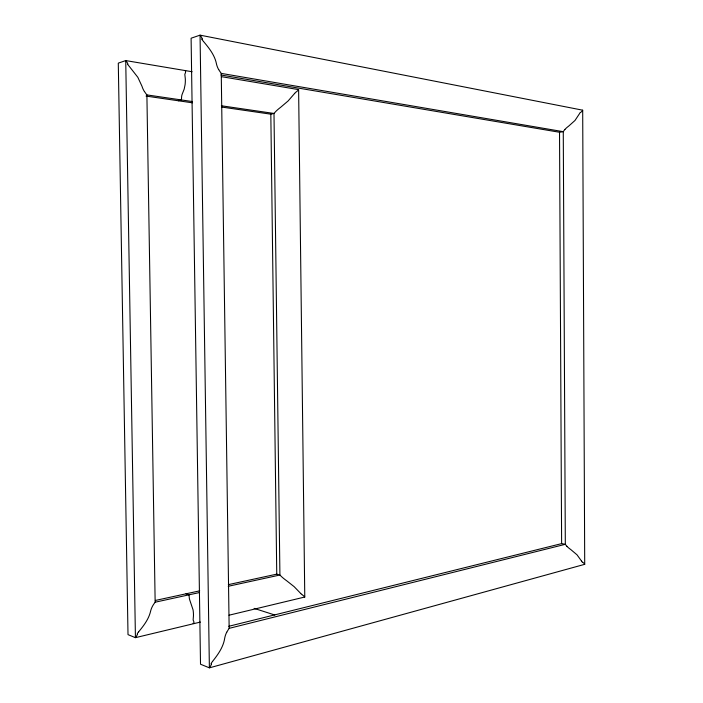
<?xml version="1.0" encoding="UTF-8"?>
<svg xmlns="http://www.w3.org/2000/svg" width="703" height="703" viewBox="0 0 703 703"><rect width="100%" height="100%" fill="white"/><g stroke="black" fill="none" stroke-linecap="round" stroke-linejoin="round"><path stroke-width="1.05" d="M211.278 663.948L211.357 663.491M294.654 93.42L288.098 100.968L280.602 107.331A15.651 4.895 -36.3 0 0 276.209 111.039A21.978 6.898 -36.2 0 0 274.003 113.455M212.587 661.365C217.983 654.572 223.387 647.024 224.696 638.245A19.245 11.143 -48.7 0 1 226.709 632.217M138.605 631.856C143.702 625.723 148.843 619.035 150.618 611.1A17.716 9.236 -48.1 0 1 152.771 605.696A24.869 13.032 -48.2 0 1 155.152 602.207L146.892 94.905A25.194 12.294 44.8 0 1 144.458 91.513M192.121 71.732L125.732 60.581L118.289 63.129L128.008 634.642L135.433 637.665L200.39 622.076M185.135 70.783L185.627 70.643L185.513 72.462A2.408 1.292 -83.9 0 1 185.32 73.121L184.924 74.026A0.984 0.527 -84 0 0 184.836 74.518L185.258 78.27A14.754 7.865 -84.3 0 1 185.346 80.318L185.328 81.504A19.579 10.404 -84.4 0 1 185.074 84.738L184.177 89.167L182.103 94.422A8.278 4.473 -84.6 0 0 181.638 96.408L181.418 99.94L178.36 100.766M584.711 564.324L209.415 667.85L200.513 664.221L191.102 38.217L200.056 35.15L582.69 110.186L584.711 564.324A5.316 2.047 28.7 0 0 582.884 562.382L582.523 562.215M226.797 632.217A27.022 15.747 -48.7 0 1 229.16 628.35L565.317 544.307A20 7.935 28.6 0 0 566.978 546.328M228.765 626.294L561.618 543.621L565.317 544.307L563.27 131.672A20.255 8.849 -30 0 1 564.922 129.484M229.037 615.204L304.777 597.023L298.617 89.615L221.366 76.645M221.498 107.023L270.822 114.176L273.994 113.455L279.917 575.019A21.696 5.782 34.2 0 0 282.202 577.233A15.448 4.104 34.2 0 0 286.587 580.696L294.135 586.654L300.779 593.517M155.143 602.207L199.599 592.524M228.229 586.284L279.917 575.019L276.754 574.149L228.308 584.65M155.319 600.459L199.714 590.845M220.9 74.984L559.526 132.261L563.27 131.672L221.252 73.393A27.364 14.912 44.9 0 1 218.756 69.632M146.892 94.905L192.218 101.522M221.375 105.775L273.994 113.455M146.048 96.083L192.376 102.805M254.126 608.367L274.82 615.011M185.952 593.824L189.002 594.826L189.327 598.288A8.155 4.359 80.6 0 0 189.836 600.248L193.061 609.87A19.271 10.123 80.4 0 1 193.404 613.025L193.466 614.176A14.526 7.645 80.4 0 1 193.439 616.171L193.14 619.782A0.967 0.51 80 0 0 193.237 620.274L193.65 621.18A2.373 1.257 80 0 1 193.861 621.83L194.028 623.605L193.061 623.253M203.475 41.442C209.028 47.997 214.775 55.203 216.454 63.85A19.491 10.554 44.9 0 0 218.668 69.632M581.574 561.126L577.022 554.825L570.66 549.456A14.236 5.633 28.8 0 1 566.917 546.328M202.139 39.298L202.069 38.929M125.732 60.581L135.433 637.665A6.872 3.524 -49.3 0 0 137.454 634.132M221.252 73.393L229.152 628.341M270.822 114.176L276.754 574.149M559.526 132.261L561.618 543.621M301.903 594.659A4.139 1.081 34 0 1 300.814 593.534M302.413 594.905A5.747 1.485 34 0 1 304.742 597.005M298.573 89.633A5.835 1.775 -36 0 1 296.279 91.926L295.858 92.163A4.192 1.283 -36 0 0 294.689 93.402M137.261 633.763A4.921 2.54 -49.2 0 1 138.623 631.874M125.705 60.599A6.977 3.33 45.8 0 1 127.902 64.008M144.379 91.513A17.953 8.708 44.7 0 1 142.024 86.328L137.832 77.304L129.15 66.214A4.991 2.399 45.7 0 1 127.718 64.351M582.646 110.204A5.396 2.294 -30.1 0 1 580.863 112.269M564.861 129.484A14.42 6.283 -30.1 0 1 568.622 126.162L575.001 120.459L579.544 113.614A3.875 1.652 -29.9 0 1 580.318 112.48M211.454 663.904A7.478 4.253 -50.2 0 1 209.38 667.824L200.056 35.15A7.584 4.042 46.4 0 1 202.244 38.973M211.19 663.483A5.352 3.076 -50.1 0 1 212.614 661.391M582.348 562.172A3.823 1.485 28.6 0 1 581.609 561.143M203.501 41.415A5.431 2.917 46.3 0 1 201.989 39.368"/></g></svg>
